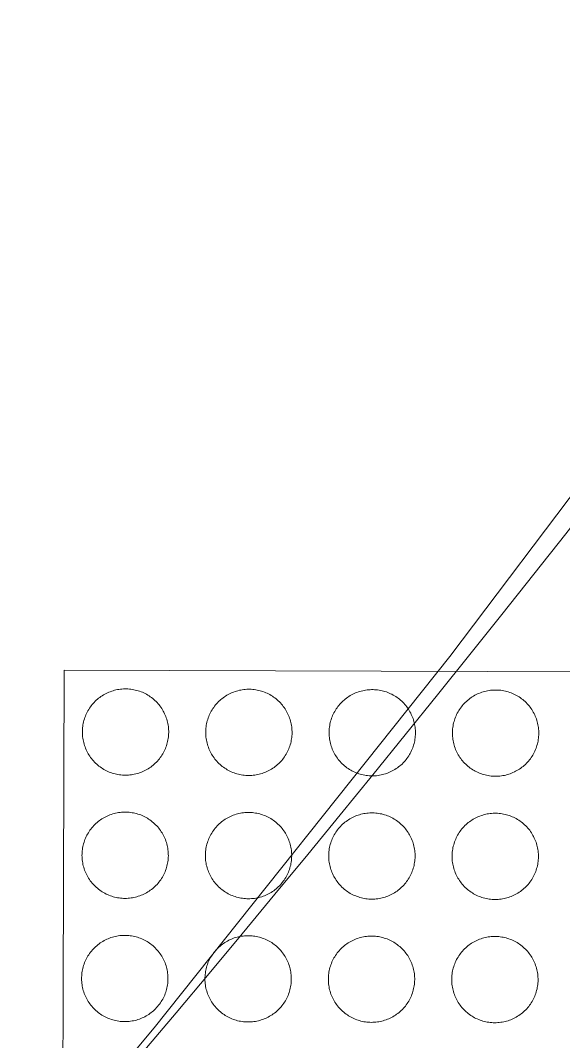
# Model space of a CAD drawing. Header units: metres. Extents: x -902 to -724, y 0 to 650.
# Drawn here: x -800.1723 to -799.9521, y 603.6392 to 604.0535 of the extents above; entities that cross this region are included whole.
import ezdxf

# ---------------------------------------------------------------- set-up
doc = ezdxf.new("R2010")
doc.units = ezdxf.units.M

# ---------------------------------------------------------------- blocks, each defined once
blk = doc.blocks.new('ASSA_Driveway_dwg-40817344-DRG-2871011 - SITE PLAN')
at = {"color": 9, "lineweight": 18, "true_color": 0xc0c0c0, "flags": 128}
blk.add_lwpolyline([(3.7241, 8.15339), (3.54747, 8.22992), (3.37281, 8.31083), (3.20023, 8.39609), (3.02983, 8.48564), (2.86172, 8.57941), (2.69601, 8.67736), (2.5328, 8.77942), (2.37219, 8.88553), (2.21428, 8.99562), (2.05918, 9.10963), (1.90697, 9.22747), (1.8674, 9.25912), (1.75776, 9.34909), (1.61163, 9.47439), (1.48835, 9.58519)], dxfattribs=at)
for points in [[(2.23996, 8.61038), (2.53888, 8.63578), (2.51349, 8.9347), (2.21457, 8.90931)], [(2.47326, 8.90619), (2.47332, 8.90559), (2.47341, 8.90499), (2.47351, 8.90439), (2.47363, 8.90379), (2.47378, 8.9032), (2.47394, 8.90262), (2.47413, 8.90204), (2.47433, 8.90147), (2.47456, 8.9009), (2.4748, 8.90035), (2.47507, 8.8998), (2.47535, 8.89926), (2.47565, 8.89874), (2.47597, 8.89822), (2.47631, 8.89771), (2.47666, 8.89722), (2.47703, 8.89674), (2.47742, 8.89627), (2.47783, 8.89582), (2.47824, 8.89538), (2.47868, 8.89495), (2.47913, 8.89454), (2.47959, 8.89415), (2.48007, 8.89377), (2.48056, 8.89341), (2.48106, 8.89307), (2.48157, 8.89274), (2.48209, 8.89243), (2.48263, 8.89215), (2.48317, 8.89187), (2.48372, 8.89162), (2.48428, 8.89139), (2.48485, 8.89118), (2.48543, 8.89098), (2.48601, 8.89081), (2.4866, 8.89066), (2.48719, 8.89053), (2.48779, 8.89042), (2.48839, 8.89033), (2.48899, 8.89026), (2.4896, 8.89021), (2.49021, 8.89018), (2.49081, 8.89017), (2.49142, 8.89019), (2.49203, 8.89022), (2.49263, 8.89028), (2.49324, 8.89036), (2.49383, 8.89046), (2.49443, 8.89058), (2.49502, 8.89072), (2.49561, 8.89088), (2.49619, 8.89106), (2.49676, 8.89126), (2.49733, 8.89148), (2.49788, 8.89172), (2.49843, 8.89198), (2.49897, 8.89225), (2.4995, 8.89255), (2.50002, 8.89286), (2.50053, 8.8932), (2.50103, 8.89355), (2.50151, 8.89391), (2.50198, 8.8943), (2.50244, 8.8947), (2.50288, 8.89511), (2.50331, 8.89554), (2.50373, 8.89599), (2.50412, 8.89645), (2.50451, 8.89692), (2.50487, 8.89741), (2.50522, 8.8979), (2.50555, 8.89841), (2.50586, 8.89894), (2.50615, 8.89947), (2.50643, 8.90001), (2.50669, 8.90056), (2.50692, 8.90112), (2.50714, 8.90169), (2.50734, 8.90226), (2.50752, 8.90284), (2.50768, 8.90343), (2.50781, 8.90402), (2.50793, 8.90462), (2.50802, 8.90522), (2.5081, 8.90582), (2.50815, 8.90642), (2.50819, 8.90703), (2.5082, 8.90764), (2.50819, 8.90824), (2.50816, 8.90885), (2.50811, 8.90946), (2.50803, 8.91006), (2.50794, 8.91066), (2.50783, 8.91126), (2.50769, 8.91185), (2.50754, 8.91244), (2.50736, 8.91302), (2.50717, 8.91359), (2.50695, 8.91416), (2.50672, 8.91472), (2.50646, 8.91527), (2.50619, 8.91582), (2.5059, 8.91635), (2.50559, 8.91687), (2.50526, 8.91738), (2.50491, 8.91788), (2.50455, 8.91837), (2.50417, 8.91884), (2.50377, 8.9193), (2.50336, 8.91975), (2.50294, 8.92018), (2.50249, 8.9206), (2.50204, 8.921), (2.50157, 8.92139), (2.50109, 8.92176), (2.50059, 8.92211), (2.50008, 8.92244), (2.49957, 8.92276), (2.49904, 8.92306), (2.4985, 8.92334), (2.49795, 8.9236), (2.49739, 8.92384), (2.49683, 8.92406), (2.49626, 8.92427), (2.49568, 8.92445), (2.49509, 8.92461), (2.4945, 8.92475), (2.4939, 8.92488), (2.49331, 8.92498), (2.4927, 8.92506), (2.4921, 8.92512), (2.49149, 8.92515), (2.49089, 8.92517), (2.49028, 8.92517), (2.48967, 8.92514), (2.48907, 8.9251), (2.48846, 8.92503), (2.48786, 8.92494), (2.48726, 8.92483), (2.48667, 8.9247), (2.48608, 8.92455), (2.4855, 8.92438), (2.48492, 8.92419), (2.48435, 8.92398), (2.48379, 8.92375), (2.48324, 8.9235), (2.48269, 8.92323), (2.48216, 8.92295), (2.48163, 8.92264), (2.48112, 8.92232), (2.48061, 8.92198), (2.48012, 8.92162), (2.47965, 8.92124), (2.47918, 8.92085), (2.47873, 8.92044), (2.4783, 8.92002), (2.47787, 8.91958), (2.47747, 8.91913), (2.47708, 8.91866), (2.47671, 8.91818), (2.47635, 8.91769), (2.47601, 8.91719), (2.47569, 8.91667), (2.47539, 8.91615), (2.4751, 8.91561), (2.47483, 8.91506), (2.47459, 8.91451), (2.47436, 8.91394), (2.47415, 8.91337), (2.47396, 8.9128), (2.4738, 8.91221), (2.47365, 8.91162), (2.47352, 8.91103), (2.47342, 8.91043), (2.47333, 8.90983), (2.47327, 8.90923), (2.47322, 8.90862), (2.4732, 8.90801), (2.4732, 8.9074), (2.47322, 8.9068)], [(2.42344, 8.90196), (2.4235, 8.90136), (2.42358, 8.90075), (2.42369, 8.90016), (2.42381, 8.89956), (2.42396, 8.89897), (2.42412, 8.89839), (2.42431, 8.89781), (2.42451, 8.89724), (2.42474, 8.89667), (2.42498, 8.89612), (2.42525, 8.89557), (2.42553, 8.89503), (2.42583, 8.8945), (2.42615, 8.89399), (2.42649, 8.89348), (2.42684, 8.89299), (2.42721, 8.89251), (2.4276, 8.89204), (2.42801, 8.89159), (2.42842, 8.89115), (2.42886, 8.89072), (2.42931, 8.89031), (2.42977, 8.88992), (2.43025, 8.88954), (2.43073, 8.88918), (2.43124, 8.88884), (2.43175, 8.88851), (2.43227, 8.8882), (2.43281, 8.88791), (2.43335, 8.88764), (2.4339, 8.88739), (2.43446, 8.88716), (2.43503, 8.88695), (2.43561, 8.88675), (2.43619, 8.88658), (2.43678, 8.88643), (2.43737, 8.8863), (2.43797, 8.88618), (2.43857, 8.88609), (2.43917, 8.88602), (2.43978, 8.88598), (2.44039, 8.88595), (2.44099, 8.88594), (2.4416, 8.88596), (2.44221, 8.88599), (2.44281, 8.88605), (2.44341, 8.88613), (2.44401, 8.88622), (2.44461, 8.88634), (2.4452, 8.88648), (2.44579, 8.88664), (2.44637, 8.88682), (2.44694, 8.88702), (2.44751, 8.88724), (2.44806, 8.88748), (2.44861, 8.88774), (2.44915, 8.88802), (2.44968, 8.88832), (2.4502, 8.88863), (2.45071, 8.88897), (2.45121, 8.88932), (2.45169, 8.88968), (2.45216, 8.89007), (2.45262, 8.89047), (2.45306, 8.89088), (2.45349, 8.89131), (2.45391, 8.89176), (2.4543, 8.89222), (2.45468, 8.89269), (2.45505, 8.89317), (2.4554, 8.89367), (2.45573, 8.89418), (2.45604, 8.8947), (2.45633, 8.89524), (2.45661, 8.89578), (2.45687, 8.89633), (2.4571, 8.89689), (2.45732, 8.89745), (2.45752, 8.89803), (2.4577, 8.89861), (2.45785, 8.8992), (2.45799, 8.89979), (2.45811, 8.90038), (2.4582, 8.90098), (2.45828, 8.90159), (2.45833, 8.90219), (2.45837, 8.9028), (2.45838, 8.90341), (2.45837, 8.90401), (2.45834, 8.90462), (2.45829, 8.90522), (2.45821, 8.90583), (2.45812, 8.90643), (2.45801, 8.90702), (2.45787, 8.90762), (2.45772, 8.9082), (2.45754, 8.90879), (2.45735, 8.90936), (2.45713, 8.90993), (2.4569, 8.91049), (2.45664, 8.91104), (2.45637, 8.91158), (2.45608, 8.91212), (2.45577, 8.91264), (2.45544, 8.91315), (2.45509, 8.91365), (2.45473, 8.91414), (2.45435, 8.91461), (2.45395, 8.91507), (2.45354, 8.91552), (2.45312, 8.91595), (2.45267, 8.91637), (2.45222, 8.91677), (2.45175, 8.91715), (2.45127, 8.91752), (2.45077, 8.91788), (2.45026, 8.91821), (2.44975, 8.91853), (2.44922, 8.91883), (2.44868, 8.91911), (2.44813, 8.91937), (2.44757, 8.91961), (2.44701, 8.91983), (2.44643, 8.92004), (2.44586, 8.92022), (2.44527, 8.92038), (2.44468, 8.92052), (2.44408, 8.92064), (2.44349, 8.92075), (2.44288, 8.92083), (2.44228, 8.92088), (2.44167, 8.92092), (2.44107, 8.92094), (2.44046, 8.92094), (2.43985, 8.92091), (2.43924, 8.92086), (2.43864, 8.9208), (2.43804, 8.92071), (2.43744, 8.9206), (2.43685, 8.92047), (2.43626, 8.92032), (2.43568, 8.92015), (2.4351, 8.91996), (2.43453, 8.91975), (2.43397, 8.91952), (2.43341, 8.91927), (2.43287, 8.919), (2.43233, 8.91871), (2.43181, 8.91841), (2.4313, 8.91808), (2.43079, 8.91774), (2.4303, 8.91738), (2.42983, 8.91701), (2.42936, 8.91662), (2.42891, 8.91621), (2.42847, 8.91579), (2.42805, 8.91535), (2.42765, 8.9149), (2.42726, 8.91443), (2.42689, 8.91395), (2.42653, 8.91346), (2.42619, 8.91296), (2.42587, 8.91244), (2.42557, 8.91191), (2.42528, 8.91138), (2.42501, 8.91083), (2.42477, 8.91028), (2.42454, 8.90971), (2.42433, 8.90914), (2.42414, 8.90856), (2.42398, 8.90798), (2.42383, 8.90739), (2.4237, 8.9068), (2.4236, 8.9062), (2.42351, 8.9056), (2.42345, 8.90499), (2.4234, 8.90439), (2.42338, 8.90378), (2.42338, 8.90317), (2.4234, 8.90257)], [(2.37362, 8.89773), (2.37368, 8.89712), (2.37376, 8.89652), (2.37387, 8.89592), (2.37399, 8.89533), (2.37414, 8.89474), (2.3743, 8.89415), (2.37449, 8.89358), (2.37469, 8.893), (2.37492, 8.89244), (2.37516, 8.89188), (2.37543, 8.89134), (2.37571, 8.8908), (2.37601, 8.89027), (2.37633, 8.88975), (2.37667, 8.88925), (2.37702, 8.88876), (2.37739, 8.88828), (2.37778, 8.88781), (2.37818, 8.88735), (2.3786, 8.88691), (2.37904, 8.88649), (2.37949, 8.88608), (2.37995, 8.88569), (2.38043, 8.88531), (2.38091, 8.88495), (2.38142, 8.8846), (2.38193, 8.88428), (2.38245, 8.88397), (2.38299, 8.88368), (2.38353, 8.88341), (2.38408, 8.88316), (2.38464, 8.88293), (2.38521, 8.88271), (2.38579, 8.88252), (2.38637, 8.88235), (2.38696, 8.8822), (2.38755, 8.88206), (2.38815, 8.88195), (2.38875, 8.88186), (2.38935, 8.88179), (2.38996, 8.88174), (2.39057, 8.88172), (2.39117, 8.88171), (2.39178, 8.88172), (2.39239, 8.88176), (2.39299, 8.88182), (2.39359, 8.88189), (2.39419, 8.88199), (2.39479, 8.88211), (2.39538, 8.88225), (2.39597, 8.88241), (2.39655, 8.88259), (2.39712, 8.88279), (2.39769, 8.88301), (2.39824, 8.88325), (2.39879, 8.88351), (2.39933, 8.88379), (2.39986, 8.88409), (2.40038, 8.8844), (2.40089, 8.88473), (2.40139, 8.88508), (2.40187, 8.88545), (2.40234, 8.88583), (2.4028, 8.88623), (2.40324, 8.88665), (2.40367, 8.88708), (2.40409, 8.88753), (2.40448, 8.88798), (2.40486, 8.88846), (2.40523, 8.88894), (2.40558, 8.88944), (2.40591, 8.88995), (2.40622, 8.89047), (2.40651, 8.891), (2.40679, 8.89154), (2.40705, 8.8921), (2.40728, 8.89265), (2.4075, 8.89322), (2.4077, 8.8938), (2.40788, 8.89438), (2.40803, 8.89496), (2.40817, 8.89556), (2.40829, 8.89615), (2.40838, 8.89675), (2.40846, 8.89735), (2.40851, 8.89796), (2.40854, 8.89857), (2.40856, 8.89917), (2.40855, 8.89978), (2.40852, 8.90039), (2.40847, 8.90099), (2.40839, 8.9016), (2.4083, 8.9022), (2.40819, 8.90279), (2.40805, 8.90339), (2.4079, 8.90397), (2.40772, 8.90455), (2.40753, 8.90513), (2.40731, 8.9057), (2.40707, 8.90626), (2.40682, 8.90681), (2.40655, 8.90735), (2.40626, 8.90788), (2.40595, 8.90841), (2.40562, 8.90892), (2.40527, 8.90942), (2.40491, 8.9099), (2.40453, 8.91038), (2.40413, 8.91084), (2.40372, 8.91129), (2.40329, 8.91172), (2.40285, 8.91214), (2.4024, 8.91254), (2.40193, 8.91292), (2.40145, 8.91329), (2.40095, 8.91364), (2.40044, 8.91398), (2.39993, 8.9143), (2.3994, 8.91459), (2.39886, 8.91487), (2.39831, 8.91514), (2.39775, 8.91538), (2.39719, 8.9156), (2.39661, 8.9158), (2.39603, 8.91599), (2.39545, 8.91615), (2.39486, 8.91629), (2.39426, 8.91641), (2.39366, 8.91651), (2.39306, 8.91659), (2.39246, 8.91665), (2.39185, 8.91669), (2.39124, 8.91671), (2.39064, 8.9167), (2.39003, 8.91668), (2.38942, 8.91663), (2.38882, 8.91657), (2.38822, 8.91648), (2.38762, 8.91637), (2.38703, 8.91624), (2.38644, 8.91609), (2.38586, 8.91592), (2.38528, 8.91573), (2.38471, 8.91552), (2.38415, 8.91529), (2.38359, 8.91504), (2.38305, 8.91477), (2.38251, 8.91448), (2.38199, 8.91418), (2.38148, 8.91385), (2.38097, 8.91351), (2.38048, 8.91315), (2.38, 8.91278), (2.37954, 8.91239), (2.37909, 8.91198), (2.37865, 8.91156), (2.37823, 8.91112), (2.37783, 8.91066), (2.37744, 8.9102), (2.37706, 8.90972), (2.37671, 8.90923), (2.37637, 8.90872), (2.37605, 8.90821), (2.37574, 8.90768), (2.37546, 8.90715), (2.37519, 8.9066), (2.37495, 8.90604), (2.37472, 8.90548), (2.37451, 8.90491), (2.37432, 8.90433), (2.37416, 8.90375), (2.37401, 8.90316), (2.37388, 8.90257), (2.37378, 8.90197), (2.37369, 8.90137), (2.37363, 8.90076), (2.37358, 8.90016), (2.37356, 8.89955), (2.37356, 8.89894), (2.37358, 8.89833)], [(2.47749, 8.85637), (2.47755, 8.85577), (2.47764, 8.85516), (2.47774, 8.85457), (2.47787, 8.85397), (2.47801, 8.85338), (2.47818, 8.8528), (2.47836, 8.85222), (2.47857, 8.85165), (2.47879, 8.85108), (2.47904, 8.85053), (2.4793, 8.84998), (2.47958, 8.84944), (2.47988, 8.84891), (2.4802, 8.8484), (2.48054, 8.84789), (2.48089, 8.8474), (2.48127, 8.84692), (2.48165, 8.84645), (2.48206, 8.846), (2.48248, 8.84556), (2.48291, 8.84513), (2.48336, 8.84472), (2.48382, 8.84433), (2.4843, 8.84395), (2.48479, 8.84359), (2.48529, 8.84325), (2.4858, 8.84292), (2.48632, 8.84261), (2.48686, 8.84232), (2.4874, 8.84205), (2.48796, 8.8418), (2.48852, 8.84157), (2.48909, 8.84136), (2.48966, 8.84116), (2.49024, 8.84099), (2.49083, 8.84084), (2.49142, 8.84071), (2.49202, 8.8406), (2.49262, 8.8405), (2.49323, 8.84044), (2.49383, 8.84039), (2.49444, 8.84036), (2.49505, 8.84035), (2.49565, 8.84037), (2.49626, 8.8404), (2.49686, 8.84046), (2.49747, 8.84054), (2.49807, 8.84064), (2.49866, 8.84075), (2.49925, 8.84089), (2.49984, 8.84105), (2.50042, 8.84124), (2.50099, 8.84144), (2.50156, 8.84166), (2.50212, 8.8419), (2.50267, 8.84216), (2.50321, 8.84243), (2.50374, 8.84273), (2.50426, 8.84304), (2.50476, 8.84338), (2.50526, 8.84373), (2.50574, 8.84409), (2.50622, 8.84448), (2.50667, 8.84488), (2.50712, 8.84529), (2.50754, 8.84572), (2.50796, 8.84617), (2.50836, 8.84663), (2.50874, 8.8471), (2.5091, 8.84759), (2.50945, 8.84808), (2.50978, 8.84859), (2.51009, 8.84912), (2.51039, 8.84965), (2.51066, 8.85019), (2.51092, 8.85074), (2.51116, 8.8513), (2.51137, 8.85186), (2.51157, 8.85244), (2.51175, 8.85302), (2.51191, 8.85361), (2.51204, 8.8542), (2.51216, 8.85479), (2.51226, 8.85539), (2.51233, 8.856), (2.51239, 8.8566), (2.51242, 8.85721), (2.51243, 8.85782), (2.51242, 8.85842), (2.51239, 8.85903), (2.51234, 8.85964), (2.51227, 8.86024), (2.51217, 8.86084), (2.51206, 8.86144), (2.51192, 8.86203), (2.51177, 8.86262), (2.51159, 8.8632), (2.5114, 8.86377), (2.51118, 8.86434), (2.51095, 8.8649), (2.51069, 8.86545), (2.51042, 8.86599), (2.51013, 8.86653), (2.50982, 8.86705), (2.50949, 8.86756), (2.50914, 8.86806), (2.50878, 8.86855), (2.5084, 8.86902), (2.50801, 8.86948), (2.50759, 8.86993), (2.50717, 8.87036), (2.50673, 8.87078), (2.50627, 8.87118), (2.5058, 8.87157), (2.50532, 8.87193), (2.50482, 8.87229), (2.50432, 8.87262), (2.5038, 8.87294), (2.50327, 8.87324), (2.50273, 8.87352), (2.50218, 8.87378), (2.50162, 8.87402), (2.50106, 8.87424), (2.50049, 8.87445), (2.49991, 8.87463), (2.49932, 8.87479), (2.49873, 8.87493), (2.49814, 8.87506), (2.49754, 8.87516), (2.49694, 8.87524), (2.49633, 8.8753), (2.49572, 8.87533), (2.49512, 8.87535), (2.49451, 8.87535), (2.4939, 8.87532), (2.4933, 8.87528), (2.49269, 8.87521), (2.49209, 8.87512), (2.49149, 8.87501), (2.4909, 8.87488), (2.49031, 8.87473), (2.48973, 8.87456), (2.48915, 8.87437), (2.48858, 8.87416), (2.48802, 8.87393), (2.48747, 8.87368), (2.48692, 8.87341), (2.48639, 8.87313), (2.48586, 8.87282), (2.48535, 8.8725), (2.48485, 8.87215), (2.48436, 8.8718), (2.48388, 8.87142), (2.48341, 8.87103), (2.48296, 8.87062), (2.48253, 8.8702), (2.48211, 8.86976), (2.4817, 8.86931), (2.48131, 8.86884), (2.48094, 8.86836), (2.48058, 8.86787), (2.48024, 8.86737), (2.47992, 8.86685), (2.47962, 8.86632), (2.47933, 8.86579), (2.47907, 8.86524), (2.47882, 8.86469), (2.47859, 8.86412), (2.47838, 8.86355), (2.4782, 8.86298), (2.47803, 8.86239), (2.47788, 8.8618), (2.47775, 8.86121), (2.47765, 8.86061), (2.47756, 8.86001), (2.4775, 8.8594), (2.47746, 8.8588), (2.47743, 8.85819), (2.47743, 8.85758), (2.47745, 8.85698)], [(2.42767, 8.85214), (2.42773, 8.85153), (2.42782, 8.85093), (2.42792, 8.85033), (2.42804, 8.84974), (2.42819, 8.84915), (2.42836, 8.84857), (2.42854, 8.84799), (2.42875, 8.84742), (2.42897, 8.84685), (2.42922, 8.8463), (2.42948, 8.84575), (2.42976, 8.84521), (2.43006, 8.84468), (2.43038, 8.84417), (2.43072, 8.84366), (2.43107, 8.84317), (2.43145, 8.84269), (2.43183, 8.84222), (2.43224, 8.84176), (2.43266, 8.84133), (2.43309, 8.8409), (2.43354, 8.84049), (2.434, 8.8401), (2.43448, 8.83972), (2.43497, 8.83936), (2.43547, 8.83902), (2.43598, 8.83869), (2.4365, 8.83838), (2.43704, 8.83809), (2.43758, 8.83782), (2.43813, 8.83757), (2.4387, 8.83734), (2.43926, 8.83713), (2.43984, 8.83693), (2.44042, 8.83676), (2.44101, 8.83661), (2.4416, 8.83647), (2.4422, 8.83636), (2.4428, 8.83627), (2.44341, 8.8362), (2.44401, 8.83615), (2.44462, 8.83613), (2.44523, 8.83612), (2.44583, 8.83614), (2.44644, 8.83617), (2.44704, 8.83623), (2.44765, 8.83631), (2.44825, 8.8364), (2.44884, 8.83652), (2.44943, 8.83666), (2.45002, 8.83682), (2.4506, 8.837), (2.45117, 8.8372), (2.45174, 8.83742), (2.4523, 8.83766), (2.45285, 8.83792), (2.45339, 8.8382), (2.45392, 8.8385), (2.45444, 8.83881), (2.45494, 8.83915), (2.45544, 8.8395), (2.45592, 8.83986), (2.4564, 8.84025), (2.45685, 8.84065), (2.4573, 8.84106), (2.45772, 8.84149), (2.45814, 8.84194), (2.45854, 8.8424), (2.45892, 8.84287), (2.45928, 8.84335), (2.45963, 8.84385), (2.45996, 8.84436), (2.46027, 8.84488), (2.46057, 8.84541), (2.46084, 8.84596), (2.4611, 8.84651), (2.46134, 8.84707), (2.46155, 8.84763), (2.46175, 8.84821), (2.46193, 8.84879), (2.46209, 8.84937), (2.46222, 8.84997), (2.46234, 8.85056), (2.46244, 8.85116), (2.46251, 8.85177), (2.46256, 8.85237), (2.4626, 8.85298), (2.46261, 8.85358), (2.4626, 8.85419), (2.46257, 8.8548), (2.46252, 8.8554), (2.46245, 8.85601), (2.46235, 8.85661), (2.46224, 8.8572), (2.4621, 8.8578), (2.46195, 8.85838), (2.46177, 8.85897), (2.46158, 8.85954), (2.46136, 8.86011), (2.46113, 8.86067), (2.46087, 8.86122), (2.4606, 8.86176), (2.46031, 8.8623), (2.46, 8.86282), (2.45967, 8.86333), (2.45932, 8.86383), (2.45896, 8.86432), (2.45858, 8.86479), (2.45819, 8.86525), (2.45777, 8.8657), (2.45735, 8.86613), (2.45691, 8.86655), (2.45645, 8.86695), (2.45598, 8.86733), (2.4555, 8.8677), (2.455, 8.86806), (2.4545, 8.86839), (2.45398, 8.86871), (2.45345, 8.86901), (2.45291, 8.86929), (2.45236, 8.86955), (2.4518, 8.86979), (2.45124, 8.87001), (2.45067, 8.87021), (2.45009, 8.8704), (2.4495, 8.87056), (2.44891, 8.8707), (2.44832, 8.87082), (2.44772, 8.87092), (2.44711, 8.87101), (2.44651, 8.87106), (2.4459, 8.8711), (2.4453, 8.87112), (2.44469, 8.87112), (2.44408, 8.87109), (2.44348, 8.87104), (2.44287, 8.87098), (2.44227, 8.87089), (2.44167, 8.87078), (2.44108, 8.87065), (2.44049, 8.8705), (2.43991, 8.87033), (2.43933, 8.87014), (2.43876, 8.86993), (2.4382, 8.8697), (2.43765, 8.86945), (2.4371, 8.86918), (2.43657, 8.86889), (2.43604, 8.86859), (2.43553, 8.86826), (2.43502, 8.86792), (2.43453, 8.86756), (2.43406, 8.86719), (2.43359, 8.8668), (2.43314, 8.86639), (2.43271, 8.86597), (2.43229, 8.86553), (2.43188, 8.86508), (2.43149, 8.86461), (2.43112, 8.86413), (2.43076, 8.86364), (2.43042, 8.86313), (2.4301, 8.86262), (2.4298, 8.86209), (2.42951, 8.86156), (2.42925, 8.86101), (2.429, 8.86046), (2.42877, 8.85989), (2.42856, 8.85932), (2.42838, 8.85874), (2.42821, 8.85816), (2.42806, 8.85757), (2.42793, 8.85698), (2.42783, 8.85638), (2.42774, 8.85578), (2.42768, 8.85517), (2.42763, 8.85457), (2.42761, 8.85396), (2.42761, 8.85335), (2.42763, 8.85275)], [(2.37785, 8.84791), (2.37791, 8.8473), (2.378, 8.8467), (2.3781, 8.8461), (2.37822, 8.84551), (2.37837, 8.84492), (2.37853, 8.84433), (2.37872, 8.84376), (2.37893, 8.84318), (2.37915, 8.84262), (2.3794, 8.84206), (2.37966, 8.84152), (2.37994, 8.84098), (2.38024, 8.84045), (2.38056, 8.83993), (2.3809, 8.83943), (2.38125, 8.83894), (2.38162, 8.83845), (2.38201, 8.83799), (2.38242, 8.83753), (2.38284, 8.83709), (2.38327, 8.83667), (2.38372, 8.83626), (2.38418, 8.83587), (2.38466, 8.83549), (2.38515, 8.83513), (2.38565, 8.83478), (2.38616, 8.83446), (2.38668, 8.83415), (2.38722, 8.83386), (2.38776, 8.83359), (2.38831, 8.83334), (2.38888, 8.83311), (2.38944, 8.83289), (2.39002, 8.8327), (2.3906, 8.83253), (2.39119, 8.83238), (2.39178, 8.83224), (2.39238, 8.83213), (2.39298, 8.83204), (2.39358, 8.83197), (2.39419, 8.83192), (2.3948, 8.8319), (2.3954, 8.83189), (2.39601, 8.8319), (2.39662, 8.83194), (2.39722, 8.832), (2.39783, 8.83207), (2.39843, 8.83217), (2.39902, 8.83229), (2.39961, 8.83243), (2.4002, 8.83259), (2.40078, 8.83277), (2.40135, 8.83297), (2.40192, 8.83319), (2.40248, 8.83343), (2.40302, 8.83369), (2.40357, 8.83397), (2.4041, 8.83427), (2.40461, 8.83458), (2.40512, 8.83491), (2.40562, 8.83526), (2.4061, 8.83563), (2.40657, 8.83601), (2.40703, 8.83641), (2.40748, 8.83683), (2.4079, 8.83726), (2.40832, 8.8377), (2.40871, 8.83816), (2.4091, 8.83864), (2.40946, 8.83912), (2.40981, 8.83962), (2.41014, 8.84013), (2.41045, 8.84065), (2.41075, 8.84118), (2.41102, 8.84172), (2.41128, 8.84227), (2.41151, 8.84283), (2.41173, 8.8434), (2.41193, 8.84398), (2.41211, 8.84456), (2.41227, 8.84514), (2.4124, 8.84573), (2.41252, 8.84633), (2.41262, 8.84693), (2.41269, 8.84753), (2.41274, 8.84814), (2.41278, 8.84875), (2.41279, 8.84935), (2.41278, 8.84996), (2.41275, 8.85057), (2.4127, 8.85117), (2.41263, 8.85178), (2.41253, 8.85238), (2.41242, 8.85297), (2.41228, 8.85356), (2.41213, 8.85415), (2.41195, 8.85473), (2.41176, 8.85531), (2.41154, 8.85588), (2.41131, 8.85644), (2.41105, 8.85699), (2.41078, 8.85753), (2.41049, 8.85806), (2.41018, 8.85859), (2.40985, 8.8591), (2.4095, 8.8596), (2.40914, 8.86008), (2.40876, 8.86056), (2.40836, 8.86102), (2.40795, 8.86147), (2.40753, 8.8619), (2.40708, 8.86232), (2.40663, 8.86272), (2.40616, 8.8631), (2.40568, 8.86347), (2.40518, 8.86382), (2.40468, 8.86416), (2.40416, 8.86447), (2.40363, 8.86477), (2.40309, 8.86505), (2.40254, 8.86532), (2.40198, 8.86556), (2.40142, 8.86578), (2.40085, 8.86598), (2.40027, 8.86617), (2.39968, 8.86633), (2.39909, 8.86647), (2.3985, 8.86659), (2.3979, 8.86669), (2.39729, 8.86677), (2.39669, 8.86683), (2.39608, 8.86687), (2.39548, 8.86689), (2.39487, 8.86688), (2.39426, 8.86686), (2.39366, 8.86681), (2.39305, 8.86675), (2.39245, 8.86666), (2.39185, 8.86655), (2.39126, 8.86642), (2.39067, 8.86627), (2.39009, 8.8661), (2.38951, 8.86591), (2.38894, 8.8657), (2.38838, 8.86547), (2.38783, 8.86522), (2.38728, 8.86495), (2.38675, 8.86466), (2.38622, 8.86436), (2.38571, 8.86403), (2.3852, 8.86369), (2.38471, 8.86333), (2.38424, 8.86296), (2.38377, 8.86257), (2.38332, 8.86216), (2.38289, 8.86173), (2.38246, 8.8613), (2.38206, 8.86084), (2.38167, 8.86038), (2.3813, 8.8599), (2.38094, 8.85941), (2.3806, 8.8589), (2.38028, 8.85839), (2.37998, 8.85786), (2.37969, 8.85732), (2.37943, 8.85678), (2.37918, 8.85622), (2.37895, 8.85566), (2.37874, 8.85509), (2.37856, 8.85451), (2.37839, 8.85393), (2.37824, 8.85334), (2.37811, 8.85274), (2.37801, 8.85215), (2.37792, 8.85155), (2.37786, 8.85094), (2.37781, 8.85034), (2.37779, 8.84973), (2.37779, 8.84912), (2.37781, 8.84851)], [(2.48172, 8.80655), (2.48179, 8.80595), (2.48187, 8.80534), (2.48197, 8.80475), (2.4821, 8.80415), (2.48224, 8.80356), (2.48241, 8.80298), (2.48259, 8.8024), (2.4828, 8.80183), (2.48302, 8.80126), (2.48327, 8.80071), (2.48353, 8.80016), (2.48381, 8.79962), (2.48412, 8.79909), (2.48444, 8.79858), (2.48477, 8.79807), (2.48513, 8.79758), (2.4855, 8.7971), (2.48589, 8.79663), (2.48629, 8.79618), (2.48671, 8.79574), (2.48714, 8.79531), (2.48759, 8.7949), (2.48805, 8.79451), (2.48853, 8.79413), (2.48902, 8.79377), (2.48952, 8.79343), (2.49003, 8.7931), (2.49056, 8.79279), (2.49109, 8.7925), (2.49163, 8.79223), (2.49219, 8.79198), (2.49275, 8.79175), (2.49332, 8.79154), (2.49389, 8.79134), (2.49448, 8.79117), (2.49506, 8.79102), (2.49566, 8.79089), (2.49625, 8.79077), (2.49685, 8.79068), (2.49746, 8.79061), (2.49806, 8.79057), (2.49867, 8.79054), (2.49928, 8.79053), (2.49988, 8.79055), (2.50049, 8.79058), (2.5011, 8.79064), (2.5017, 8.79072), (2.5023, 8.79081), (2.50289, 8.79093), (2.50348, 8.79107), (2.50407, 8.79123), (2.50465, 8.79141), (2.50522, 8.79162), (2.50579, 8.79184), (2.50635, 8.79208), (2.5069, 8.79233), (2.50744, 8.79261), (2.50797, 8.79291), (2.50849, 8.79322), (2.509, 8.79356), (2.50949, 8.79391), (2.50998, 8.79427), (2.51045, 8.79466), (2.5109, 8.79506), (2.51135, 8.79547), (2.51178, 8.7959), (2.51219, 8.79635), (2.51259, 8.79681), (2.51297, 8.79728), (2.51333, 8.79777), (2.51368, 8.79826), (2.51401, 8.79877), (2.51432, 8.79929), (2.51462, 8.79983), (2.51489, 8.80037), (2.51515, 8.80092), (2.51539, 8.80148), (2.51561, 8.80204), (2.5158, 8.80262), (2.51598, 8.8032), (2.51614, 8.80379), (2.51628, 8.80438), (2.51639, 8.80497), (2.51649, 8.80557), (2.51656, 8.80618), (2.51662, 8.80678), (2.51665, 8.80739), (2.51666, 8.808), (2.51665, 8.8086), (2.51662, 8.80921), (2.51657, 8.80982), (2.5165, 8.81042), (2.5164, 8.81102), (2.51629, 8.81162), (2.51616, 8.81221), (2.516, 8.81279), (2.51583, 8.81338), (2.51563, 8.81395), (2.51541, 8.81452), (2.51518, 8.81508), (2.51493, 8.81563), (2.51465, 8.81617), (2.51436, 8.81671), (2.51405, 8.81723), (2.51372, 8.81774), (2.51338, 8.81824), (2.51301, 8.81873), (2.51263, 8.8192), (2.51224, 8.81966), (2.51183, 8.82011), (2.5114, 8.82054), (2.51096, 8.82096), (2.5105, 8.82136), (2.51003, 8.82175), (2.50955, 8.82211), (2.50906, 8.82247), (2.50855, 8.8228), (2.50803, 8.82312), (2.5075, 8.82342), (2.50696, 8.8237), (2.50641, 8.82396), (2.50586, 8.8242), (2.50529, 8.82442), (2.50472, 8.82463), (2.50414, 8.82481), (2.50355, 8.82497), (2.50296, 8.82511), (2.50237, 8.82524), (2.50177, 8.82534), (2.50117, 8.82542), (2.50056, 8.82548), (2.49996, 8.82551), (2.49935, 8.82553), (2.49874, 8.82553), (2.49813, 8.8255), (2.49753, 8.82546), (2.49693, 8.82539), (2.49632, 8.8253), (2.49573, 8.82519), (2.49513, 8.82506), (2.49454, 8.82491), (2.49396, 8.82474), (2.49338, 8.82455), (2.49281, 8.82434), (2.49225, 8.82411), (2.4917, 8.82386), (2.49115, 8.82359), (2.49062, 8.8233), (2.49009, 8.823), (2.48958, 8.82268), (2.48908, 8.82233), (2.48859, 8.82198), (2.48811, 8.8216), (2.48765, 8.82121), (2.48719, 8.8208), (2.48676, 8.82038), (2.48634, 8.81994), (2.48593, 8.81949), (2.48554, 8.81902), (2.48517, 8.81854), (2.48481, 8.81805), (2.48447, 8.81755), (2.48415, 8.81703), (2.48385, 8.8165), (2.48356, 8.81597), (2.4833, 8.81542), (2.48305, 8.81487), (2.48282, 8.8143), (2.48262, 8.81373), (2.48243, 8.81315), (2.48226, 8.81257), (2.48211, 8.81198), (2.48199, 8.81139), (2.48188, 8.81079), (2.4818, 8.81019), (2.48173, 8.80958), (2.48169, 8.80898), (2.48166, 8.80837), (2.48166, 8.80776), (2.48168, 8.80716)], [(2.4319, 8.80232), (2.43197, 8.80171), (2.43205, 8.80111), (2.43215, 8.80051), (2.43228, 8.79992), (2.43242, 8.79933), (2.43259, 8.79874), (2.43277, 8.79817), (2.43298, 8.79759), (2.4332, 8.79703), (2.43345, 8.79647), (2.43371, 8.79593), (2.43399, 8.79539), (2.4343, 8.79486), (2.43461, 8.79435), (2.43495, 8.79384), (2.43531, 8.79335), (2.43568, 8.79287), (2.43606, 8.7924), (2.43647, 8.79194), (2.43689, 8.7915), (2.43732, 8.79108), (2.43777, 8.79067), (2.43823, 8.79028), (2.43871, 8.7899), (2.4392, 8.78954), (2.4397, 8.7892), (2.44021, 8.78887), (2.44074, 8.78856), (2.44127, 8.78827), (2.44181, 8.788), (2.44237, 8.78775), (2.44293, 8.78752), (2.4435, 8.7873), (2.44407, 8.78711), (2.44466, 8.78694), (2.44524, 8.78679), (2.44584, 8.78665), (2.44643, 8.78654), (2.44703, 8.78645), (2.44764, 8.78638), (2.44824, 8.78633), (2.44885, 8.78631), (2.44946, 8.7863), (2.45006, 8.78631), (2.45067, 8.78635), (2.45128, 8.78641), (2.45188, 8.78648), (2.45248, 8.78658), (2.45307, 8.7867), (2.45366, 8.78684), (2.45425, 8.787), (2.45483, 8.78718), (2.4554, 8.78738), (2.45597, 8.7876), (2.45653, 8.78784), (2.45708, 8.7881), (2.45762, 8.78838), (2.45815, 8.78868), (2.45867, 8.78899), (2.45918, 8.78932), (2.45967, 8.78967), (2.46016, 8.79004), (2.46063, 8.79043), (2.46108, 8.79082), (2.46153, 8.79124), (2.46196, 8.79167), (2.46237, 8.79212), (2.46277, 8.79258), (2.46315, 8.79305), (2.46351, 8.79353), (2.46386, 8.79403), (2.46419, 8.79454), (2.4645, 8.79506), (2.4648, 8.79559), (2.46507, 8.79614), (2.46533, 8.79669), (2.46557, 8.79725), (2.46578, 8.79781), (2.46598, 8.79839), (2.46616, 8.79897), (2.46632, 8.79955), (2.46646, 8.80015), (2.46657, 8.80074), (2.46667, 8.80134), (2.46674, 8.80194), (2.4668, 8.80255), (2.46683, 8.80316), (2.46684, 8.80376), (2.46683, 8.80437), (2.4668, 8.80498), (2.46675, 8.80558), (2.46668, 8.80619), (2.46658, 8.80679), (2.46647, 8.80738), (2.46634, 8.80798), (2.46618, 8.80856), (2.466, 8.80914), (2.46581, 8.80972), (2.46559, 8.81029), (2.46536, 8.81085), (2.4651, 8.8114), (2.46483, 8.81194), (2.46454, 8.81247), (2.46423, 8.813), (2.4639, 8.81351), (2.46356, 8.81401), (2.46319, 8.81449), (2.46281, 8.81497), (2.46242, 8.81543), (2.46201, 8.81588), (2.46158, 8.81631), (2.46114, 8.81673), (2.46068, 8.81713), (2.46021, 8.81751), (2.45973, 8.81788), (2.45923, 8.81823), (2.45873, 8.81857), (2.45821, 8.81889), (2.45768, 8.81918), (2.45714, 8.81947), (2.45659, 8.81973), (2.45604, 8.81997), (2.45547, 8.82019), (2.4549, 8.82039), (2.45432, 8.82058), (2.45373, 8.82074), (2.45314, 8.82088), (2.45255, 8.821), (2.45195, 8.8211), (2.45135, 8.82118), (2.45074, 8.82124), (2.45014, 8.82128), (2.44953, 8.8213), (2.44892, 8.82129), (2.44831, 8.82127), (2.44771, 8.82122), (2.4471, 8.82116), (2.4465, 8.82107), (2.44591, 8.82096), (2.44531, 8.82083), (2.44472, 8.82068), (2.44414, 8.82051), (2.44356, 8.82032), (2.44299, 8.82011), (2.44243, 8.81988), (2.44188, 8.81963), (2.44133, 8.81936), (2.4408, 8.81907), (2.44027, 8.81877), (2.43976, 8.81844), (2.43926, 8.8181), (2.43877, 8.81774), (2.43829, 8.81737), (2.43782, 8.81698), (2.43737, 8.81657), (2.43694, 8.81615), (2.43652, 8.81571), (2.43611, 8.81526), (2.43572, 8.81479), (2.43535, 8.81431), (2.43499, 8.81382), (2.43465, 8.81331), (2.43433, 8.8128), (2.43403, 8.81227), (2.43374, 8.81174), (2.43348, 8.81119), (2.43323, 8.81063), (2.433, 8.81007), (2.4328, 8.8095), (2.43261, 8.80892), (2.43244, 8.80834), (2.43229, 8.80775), (2.43217, 8.80716), (2.43206, 8.80656), (2.43197, 8.80596), (2.43191, 8.80535), (2.43187, 8.80475), (2.43184, 8.80414), (2.43184, 8.80353), (2.43186, 8.80292)], [(2.38208, 8.79809), (2.38215, 8.79748), (2.38223, 8.79688), (2.38233, 8.79628), (2.38246, 8.79569), (2.3826, 8.7951), (2.38277, 8.79451), (2.38295, 8.79393), (2.38316, 8.79336), (2.38338, 8.7928), (2.38363, 8.79224), (2.38389, 8.7917), (2.38417, 8.79116), (2.38447, 8.79063), (2.38479, 8.79011), (2.38513, 8.78961), (2.38549, 8.78911), (2.38586, 8.78863), (2.38624, 8.78817), (2.38665, 8.78771), (2.38707, 8.78727), (2.3875, 8.78685), (2.38795, 8.78644), (2.38841, 8.78604), (2.38889, 8.78567), (2.38938, 8.78531), (2.38988, 8.78496), (2.39039, 8.78464), (2.39092, 8.78433), (2.39145, 8.78404), (2.39199, 8.78377), (2.39255, 8.78352), (2.39311, 8.78329), (2.39368, 8.78307), (2.39425, 8.78288), (2.39483, 8.78271), (2.39542, 8.78255), (2.39602, 8.78242), (2.39661, 8.78231), (2.39721, 8.78222), (2.39782, 8.78215), (2.39842, 8.7821), (2.39903, 8.78207), (2.39964, 8.78207), (2.40024, 8.78208), (2.40085, 8.78212), (2.40146, 8.78218), (2.40206, 8.78225), (2.40266, 8.78235), (2.40325, 8.78247), (2.40384, 8.78261), (2.40443, 8.78277), (2.40501, 8.78295), (2.40558, 8.78315), (2.40615, 8.78337), (2.40671, 8.78361), (2.40726, 8.78387), (2.4078, 8.78415), (2.40833, 8.78445), (2.40885, 8.78476), (2.40935, 8.78509), (2.40985, 8.78544), (2.41034, 8.78581), (2.41081, 8.78619), (2.41126, 8.78659), (2.41171, 8.78701), (2.41214, 8.78744), (2.41255, 8.78788), (2.41295, 8.78834), (2.41333, 8.78882), (2.41369, 8.7893), (2.41404, 8.7898), (2.41437, 8.79031), (2.41468, 8.79083), (2.41498, 8.79136), (2.41525, 8.7919), (2.41551, 8.79245), (2.41575, 8.79301), (2.41596, 8.79358), (2.41616, 8.79415), (2.41634, 8.79474), (2.4165, 8.79532), (2.41663, 8.79591), (2.41675, 8.79651), (2.41685, 8.79711), (2.41692, 8.79771), (2.41698, 8.79832), (2.41701, 8.79892), (2.41702, 8.79953), (2.41701, 8.80014), (2.41698, 8.80075), (2.41693, 8.80135), (2.41686, 8.80195), (2.41676, 8.80255), (2.41665, 8.80315), (2.41651, 8.80374), (2.41636, 8.80433), (2.41618, 8.80491), (2.41599, 8.80549), (2.41577, 8.80606), (2.41554, 8.80662), (2.41528, 8.80717), (2.41501, 8.80771), (2.41472, 8.80824), (2.41441, 8.80877), (2.41408, 8.80928), (2.41373, 8.80978), (2.41337, 8.81026), (2.41299, 8.81074), (2.4126, 8.8112), (2.41219, 8.81165), (2.41176, 8.81208), (2.41132, 8.81249), (2.41086, 8.8129), (2.41039, 8.81328), (2.40991, 8.81365), (2.40941, 8.814), (2.40891, 8.81434), (2.40839, 8.81465), (2.40786, 8.81495), (2.40732, 8.81523), (2.40677, 8.81549), (2.40622, 8.81574), (2.40565, 8.81596), (2.40508, 8.81616), (2.4045, 8.81634), (2.40391, 8.81651), (2.40332, 8.81665), (2.40273, 8.81677), (2.40213, 8.81687), (2.40153, 8.81695), (2.40092, 8.81701), (2.40032, 8.81705), (2.39971, 8.81707), (2.3991, 8.81706), (2.39849, 8.81704), (2.39789, 8.81699), (2.39728, 8.81692), (2.39668, 8.81684), (2.39609, 8.81673), (2.39549, 8.8166), (2.3949, 8.81645), (2.39432, 8.81628), (2.39374, 8.81609), (2.39317, 8.81588), (2.39261, 8.81565), (2.39206, 8.8154), (2.39151, 8.81513), (2.39098, 8.81484), (2.39045, 8.81454), (2.38994, 8.81421), (2.38944, 8.81387), (2.38895, 8.81351), (2.38847, 8.81314), (2.388, 8.81274), (2.38755, 8.81234), (2.38712, 8.81191), (2.3867, 8.81148), (2.38629, 8.81102), (2.3859, 8.81056), (2.38553, 8.81008), (2.38517, 8.80959), (2.38483, 8.80908), (2.38451, 8.80857), (2.38421, 8.80804), (2.38392, 8.8075), (2.38366, 8.80696), (2.38341, 8.8064), (2.38318, 8.80584), (2.38298, 8.80527), (2.38279, 8.80469), (2.38262, 8.80411), (2.38247, 8.80352), (2.38235, 8.80292), (2.38224, 8.80233), (2.38215, 8.80172), (2.38209, 8.80112), (2.38205, 8.80051), (2.38202, 8.79991), (2.38202, 8.7993), (2.38204, 8.79869)], [(2.48596, 8.75673), (2.48602, 8.75613), (2.4861, 8.75552), (2.4862, 8.75493), (2.48633, 8.75433), (2.48647, 8.75374), (2.48664, 8.75316), (2.48682, 8.75258), (2.48703, 8.75201), (2.48726, 8.75144), (2.4875, 8.75089), (2.48776, 8.75034), (2.48805, 8.7498), (2.48835, 8.74927), (2.48867, 8.74876), (2.489, 8.74825), (2.48936, 8.74776), (2.48973, 8.74728), (2.49012, 8.74681), (2.49052, 8.74636), (2.49094, 8.74592), (2.49137, 8.74549), (2.49182, 8.74508), (2.49229, 8.74469), (2.49276, 8.74431), (2.49325, 8.74395), (2.49375, 8.74361), (2.49426, 8.74328), (2.49479, 8.74297), (2.49532, 8.74268), (2.49587, 8.74241), (2.49642, 8.74216), (2.49698, 8.74193), (2.49755, 8.74172), (2.49813, 8.74152), (2.49871, 8.74135), (2.4993, 8.7412), (2.49989, 8.74107), (2.50049, 8.74095), (2.50109, 8.74086), (2.50169, 8.74079), (2.5023, 8.74075), (2.5029, 8.74072), (2.50351, 8.74071), (2.50412, 8.74073), (2.50472, 8.74076), (2.50533, 8.74082), (2.50593, 8.7409), (2.50653, 8.74099), (2.50713, 8.74111), (2.50772, 8.74125), (2.5083, 8.74141), (2.50888, 8.74159), (2.50946, 8.74179), (2.51002, 8.74202), (2.51058, 8.74225), (2.51113, 8.74251), (2.51167, 8.74279), (2.5122, 8.74309), (2.51272, 8.7434), (2.51323, 8.74374), (2.51372, 8.74409), (2.51421, 8.74445), (2.51468, 8.74484), (2.51514, 8.74524), (2.51558, 8.74565), (2.51601, 8.74608), (2.51642, 8.74653), (2.51682, 8.74699), (2.5172, 8.74746), (2.51757, 8.74794), (2.51791, 8.74844), (2.51824, 8.74895), (2.51856, 8.74947), (2.51885, 8.75001), (2.51913, 8.75055), (2.51938, 8.7511), (2.51962, 8.75166), (2.51984, 8.75222), (2.52004, 8.7528), (2.52021, 8.75338), (2.52037, 8.75397), (2.52051, 8.75456), (2.52062, 8.75515), (2.52072, 8.75575), (2.52079, 8.75636), (2.52085, 8.75696), (2.52088, 8.75757), (2.52089, 8.75818), (2.52088, 8.75878), (2.52085, 8.75939), (2.5208, 8.75999), (2.52073, 8.7606), (2.52064, 8.7612), (2.52052, 8.76179), (2.52039, 8.76239), (2.52023, 8.76297), (2.52006, 8.76356), (2.51986, 8.76413), (2.51965, 8.7647), (2.51941, 8.76526), (2.51916, 8.76581), (2.51888, 8.76635), (2.51859, 8.76689), (2.51828, 8.76741), (2.51795, 8.76792), (2.51761, 8.76842), (2.51724, 8.76891), (2.51687, 8.76938), (2.51647, 8.76984), (2.51606, 8.77029), (2.51563, 8.77072), (2.51519, 8.77114), (2.51473, 8.77154), (2.51426, 8.77192), (2.51378, 8.77229), (2.51329, 8.77265), (2.51278, 8.77298), (2.51226, 8.7733), (2.51173, 8.7736), (2.51119, 8.77388), (2.51065, 8.77414), (2.51009, 8.77438), (2.50952, 8.7746), (2.50895, 8.77481), (2.50837, 8.77499), (2.50779, 8.77515), (2.5072, 8.77529), (2.5066, 8.77541), (2.506, 8.77552), (2.5054, 8.7756), (2.50479, 8.77565), (2.50419, 8.77569), (2.50358, 8.77571), (2.50297, 8.77571), (2.50237, 8.77568), (2.50176, 8.77563), (2.50116, 8.77557), (2.50056, 8.77548), (2.49996, 8.77537), (2.49937, 8.77524), (2.49878, 8.77509), (2.49819, 8.77492), (2.49762, 8.77473), (2.49705, 8.77452), (2.49648, 8.77429), (2.49593, 8.77404), (2.49539, 8.77377), (2.49485, 8.77348), (2.49433, 8.77318), (2.49381, 8.77285), (2.49331, 8.77251), (2.49282, 8.77215), (2.49234, 8.77178), (2.49188, 8.77139), (2.49143, 8.77098), (2.49099, 8.77056), (2.49057, 8.77012), (2.49016, 8.76967), (2.48977, 8.7692), (2.4894, 8.76872), (2.48904, 8.76823), (2.48871, 8.76773), (2.48838, 8.76721), (2.48808, 8.76668), (2.4878, 8.76615), (2.48753, 8.7656), (2.48728, 8.76505), (2.48706, 8.76448), (2.48685, 8.76391), (2.48666, 8.76333), (2.48649, 8.76275), (2.48635, 8.76216), (2.48622, 8.76157), (2.48611, 8.76097), (2.48603, 8.76037), (2.48596, 8.75976), (2.48592, 8.75916), (2.4859, 8.75855), (2.4859, 8.75794), (2.48592, 8.75734)], [(2.43614, 8.7525), (2.4362, 8.75189), (2.43628, 8.75129), (2.43638, 8.75069), (2.43651, 8.7501), (2.43665, 8.74951), (2.43682, 8.74892), (2.437, 8.74835), (2.43721, 8.74777), (2.43744, 8.74721), (2.43768, 8.74665), (2.43794, 8.74611), (2.43823, 8.74557), (2.43853, 8.74504), (2.43885, 8.74452), (2.43918, 8.74402), (2.43954, 8.74353), (2.43991, 8.74305), (2.4403, 8.74258), (2.4407, 8.74212), (2.44112, 8.74168), (2.44155, 8.74126), (2.442, 8.74085), (2.44247, 8.74046), (2.44294, 8.74008), (2.44343, 8.73972), (2.44393, 8.73937), (2.44444, 8.73905), (2.44497, 8.73874), (2.4455, 8.73845), (2.44605, 8.73818), (2.4466, 8.73793), (2.44716, 8.7377), (2.44773, 8.73748), (2.4483, 8.73729), (2.44889, 8.73712), (2.44947, 8.73697), (2.45007, 8.73683), (2.45067, 8.73672), (2.45127, 8.73663), (2.45187, 8.73656), (2.45247, 8.73651), (2.45308, 8.73649), (2.45369, 8.73648), (2.4543, 8.73649), (2.4549, 8.73653), (2.45551, 8.73659), (2.45611, 8.73666), (2.45671, 8.73676), (2.4573, 8.73688), (2.4579, 8.73702), (2.45848, 8.73718), (2.45906, 8.73736), (2.45964, 8.73756), (2.4602, 8.73778), (2.46076, 8.73802), (2.46131, 8.73828), (2.46185, 8.73856), (2.46238, 8.73886), (2.4629, 8.73917), (2.46341, 8.7395), (2.4639, 8.73985), (2.46439, 8.74022), (2.46486, 8.7406), (2.46532, 8.741), (2.46576, 8.74142), (2.46619, 8.74185), (2.4666, 8.7423), (2.467, 8.74275), (2.46738, 8.74323), (2.46775, 8.74371), (2.46809, 8.74421), (2.46842, 8.74472), (2.46874, 8.74524), (2.46903, 8.74577), (2.46931, 8.74631), (2.46956, 8.74687), (2.4698, 8.74742), (2.47002, 8.74799), (2.47021, 8.74857), (2.47039, 8.74915), (2.47055, 8.74973), (2.47069, 8.75033), (2.4708, 8.75092), (2.4709, 8.75152), (2.47097, 8.75212), (2.47103, 8.75273), (2.47106, 8.75334), (2.47107, 8.75394), (2.47106, 8.75455), (2.47103, 8.75516), (2.47098, 8.75576), (2.47091, 8.75637), (2.47082, 8.75697), (2.4707, 8.75756), (2.47057, 8.75816), (2.47041, 8.75874), (2.47024, 8.75932), (2.47004, 8.7599), (2.46983, 8.76047), (2.46959, 8.76103), (2.46934, 8.76158), (2.46906, 8.76212), (2.46877, 8.76265), (2.46846, 8.76318), (2.46813, 8.76369), (2.46779, 8.76419), (2.46742, 8.76467), (2.46704, 8.76515), (2.46665, 8.76561), (2.46624, 8.76606), (2.46581, 8.76649), (2.46537, 8.76691), (2.46491, 8.76731), (2.46444, 8.76769), (2.46396, 8.76806), (2.46347, 8.76841), (2.46296, 8.76875), (2.46244, 8.76907), (2.46191, 8.76936), (2.46137, 8.76964), (2.46082, 8.76991), (2.46027, 8.77015), (2.4597, 8.77037), (2.45913, 8.77057), (2.45855, 8.77076), (2.45797, 8.77092), (2.45737, 8.77106), (2.45678, 8.77118), (2.45618, 8.77128), (2.45558, 8.77136), (2.45497, 8.77142), (2.45437, 8.77146), (2.45376, 8.77148), (2.45315, 8.77147), (2.45255, 8.77145), (2.45194, 8.7714), (2.45134, 8.77134), (2.45074, 8.77125), (2.45014, 8.77114), (2.44954, 8.77101), (2.44896, 8.77086), (2.44837, 8.77069), (2.4478, 8.7705), (2.44723, 8.77029), (2.44666, 8.77006), (2.44611, 8.76981), (2.44557, 8.76954), (2.44503, 8.76925), (2.44451, 8.76895), (2.44399, 8.76862), (2.44349, 8.76828), (2.443, 8.76792), (2.44252, 8.76755), (2.44206, 8.76716), (2.44161, 8.76675), (2.44117, 8.76633), (2.44075, 8.76589), (2.44034, 8.76543), (2.43995, 8.76497), (2.43958, 8.76449), (2.43922, 8.764), (2.43889, 8.76349), (2.43856, 8.76298), (2.43826, 8.76245), (2.43798, 8.76192), (2.43771, 8.76137), (2.43746, 8.76081), (2.43724, 8.76025), (2.43703, 8.75968), (2.43684, 8.7591), (2.43667, 8.75852), (2.43652, 8.75793), (2.4364, 8.75734), (2.43629, 8.75674), (2.43621, 8.75614), (2.43614, 8.75553), (2.4361, 8.75493), (2.43608, 8.75432), (2.43607, 8.75371), (2.43609, 8.7531)], [(2.38632, 8.74827), (2.38638, 8.74766), (2.38646, 8.74706), (2.38656, 8.74646), (2.38669, 8.74587), (2.38683, 8.74528), (2.387, 8.74469), (2.38718, 8.74411), (2.38739, 8.74354), (2.38761, 8.74298), (2.38786, 8.74242), (2.38812, 8.74188), (2.38841, 8.74134), (2.38871, 8.74081), (2.38903, 8.74029), (2.38936, 8.73979), (2.38972, 8.73929), (2.39009, 8.73881), (2.39048, 8.73835), (2.39088, 8.73789), (2.3913, 8.73745), (2.39173, 8.73703), (2.39218, 8.73662), (2.39264, 8.73622), (2.39312, 8.73585), (2.39361, 8.73549), (2.39411, 8.73514), (2.39462, 8.73482), (2.39515, 8.73451), (2.39568, 8.73422), (2.39622, 8.73395), (2.39678, 8.7337), (2.39734, 8.73346), (2.39791, 8.73325), (2.39848, 8.73306), (2.39907, 8.73289), (2.39965, 8.73273), (2.40025, 8.7326), (2.40084, 8.73249), (2.40145, 8.7324), (2.40205, 8.73233), (2.40265, 8.73228), (2.40326, 8.73225), (2.40387, 8.73225), (2.40448, 8.73226), (2.40508, 8.7323), (2.40569, 8.73235), (2.40629, 8.73243), (2.40689, 8.73253), (2.40748, 8.73265), (2.40808, 8.73279), (2.40866, 8.73295), (2.40924, 8.73313), (2.40981, 8.73333), (2.41038, 8.73355), (2.41094, 8.73379), (2.41149, 8.73405), (2.41203, 8.73433), (2.41256, 8.73462), (2.41308, 8.73494), (2.41359, 8.73527), (2.41408, 8.73562), (2.41457, 8.73599), (2.41504, 8.73637), (2.4155, 8.73677), (2.41594, 8.73719), (2.41637, 8.73762), (2.41678, 8.73806), (2.41718, 8.73852), (2.41756, 8.739), (2.41792, 8.73948), (2.41827, 8.73998), (2.4186, 8.74049), (2.41892, 8.74101), (2.41921, 8.74154), (2.41948, 8.74208), (2.41974, 8.74263), (2.41998, 8.74319), (2.4202, 8.74376), (2.42039, 8.74433), (2.42057, 8.74492), (2.42073, 8.7455), (2.42087, 8.74609), (2.42098, 8.74669), (2.42108, 8.74729), (2.42115, 8.74789), (2.42121, 8.7485), (2.42124, 8.7491), (2.42125, 8.74971), (2.42124, 8.75032), (2.42121, 8.75093), (2.42116, 8.75153), (2.42109, 8.75213), (2.421, 8.75273), (2.42088, 8.75333), (2.42075, 8.75392), (2.42059, 8.75451), (2.42042, 8.75509), (2.42022, 8.75567), (2.42001, 8.75624), (2.41977, 8.7568), (2.41952, 8.75735), (2.41924, 8.75789), (2.41895, 8.75842), (2.41864, 8.75894), (2.41831, 8.75946), (2.41797, 8.75996), (2.4176, 8.76044), (2.41722, 8.76092), (2.41683, 8.76138), (2.41642, 8.76182), (2.41599, 8.76226), (2.41555, 8.76267), (2.41509, 8.76308), (2.41462, 8.76346), (2.41414, 8.76383), (2.41365, 8.76418), (2.41314, 8.76452), (2.41262, 8.76483), (2.41209, 8.76513), (2.41155, 8.76541), (2.411, 8.76567), (2.41045, 8.76592), (2.40988, 8.76614), (2.40931, 8.76634), (2.40873, 8.76652), (2.40814, 8.76669), (2.40755, 8.76683), (2.40696, 8.76695), (2.40636, 8.76705), (2.40576, 8.76713), (2.40515, 8.76719), (2.40455, 8.76723), (2.40394, 8.76725), (2.40333, 8.76724), (2.40273, 8.76722), (2.40212, 8.76717), (2.40152, 8.7671), (2.40092, 8.76702), (2.40032, 8.76691), (2.39972, 8.76678), (2.39914, 8.76663), (2.39855, 8.76646), (2.39798, 8.76627), (2.39741, 8.76606), (2.39684, 8.76583), (2.39629, 8.76558), (2.39574, 8.76531), (2.39521, 8.76502), (2.39468, 8.76471), (2.39417, 8.76439), (2.39367, 8.76405), (2.39318, 8.76369), (2.3927, 8.76332), (2.39224, 8.76292), (2.39179, 8.76252), (2.39135, 8.76209), (2.39093, 8.76166), (2.39052, 8.7612), (2.39013, 8.76074), (2.38976, 8.76026), (2.3894, 8.75977), (2.38906, 8.75926), (2.38874, 8.75875), (2.38844, 8.75822), (2.38816, 8.75768), (2.38789, 8.75714), (2.38764, 8.75658), (2.38741, 8.75602), (2.38721, 8.75545), (2.38702, 8.75487), (2.38685, 8.75429), (2.3867, 8.7537), (2.38658, 8.7531), (2.38647, 8.75251), (2.38639, 8.7519), (2.38632, 8.7513), (2.38628, 8.75069), (2.38626, 8.75009), (2.38625, 8.74948), (2.38627, 8.74887)]]:
    blk.add_lwpolyline(points, close=True, dxfattribs=at)
at = {"color": 9, "lineweight": 18, "true_color": 0xc0c0c0}
blk.add_arc((6.89906, 15.3403), 7.88683, 226.832802, 246.264046, dxfattribs=at)
blk = doc.blocks.new('T2DPAA-T2D-PWA-SU-M2D-000100_Survey_rvt-1-DRG-2871011 - SITE PLAN')
at = {"color": 9, "lineweight": 18, "true_color": 0xc0c0c0, "rotation": 84.9723245667552}
blk.add_blockref('ASSA_Driveway_dwg-40817344-DRG-2871011 - SITE PLAN', (-1664.71087, 600.50303), dxfattribs=at)

msp = doc.modelspace()

# ---------------------------------------------------------------- block references
at = {"color": 9, "lineweight": 5, "true_color": 0xc0c0c0}
msp.add_blockref('T2DPAA-T2D-PWA-SU-M2D-000100_Survey_rvt-1-DRG-2871011 - SITE PLAN', (873.23631, 0), dxfattribs=at)

doc.saveas('drawing.dxf')
